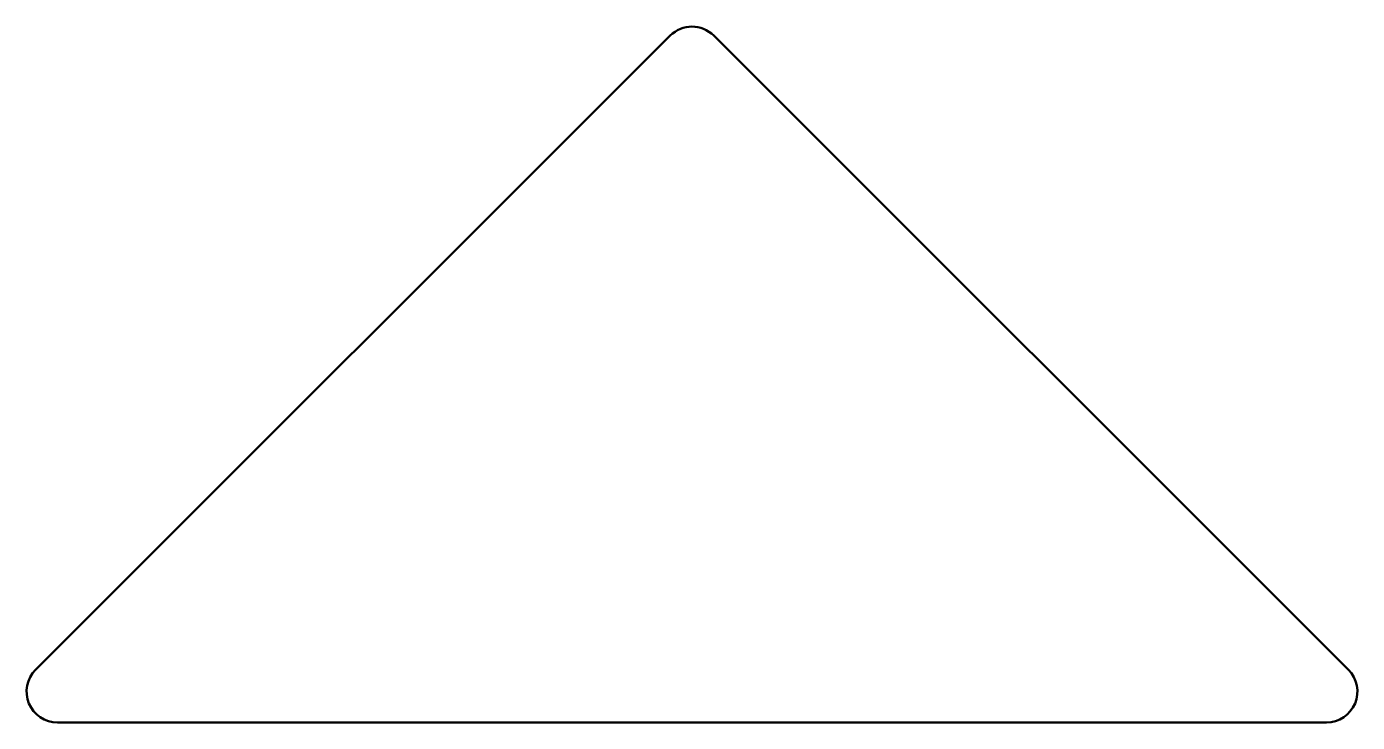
# Model space of a CAD drawing. Header units: millimetres. Extents: x 0.3 to 43.4, y 0.2 to 22.8.
import ezdxf

# ---------------------------------------------------------------- set-up
doc = ezdxf.new("R2010")
doc.units = ezdxf.units.MM
doc.layers.add('IV_OUTER_PROFILE', color=7, linetype='Continuous', lineweight=50)

msp = doc.modelspace()

# ---------------------------------------------------------------- linework, layer by layer
at = {"layer": 'IV_OUTER_PROFILE'}
for p, q in [((0.57, 1.943), (21.156, 22.529)), ((22.57, 22.529), (43.156, 1.943)), ((42.449, 0.236), (1.277, 0.236))]:
    msp.add_line(p, q, dxfattribs=at)
for centre, start, end in [((21.863, 21.822), 45, 135), ((1.277, 1.236), 135, 270), ((42.449, 1.236), 270, 45)]:
    msp.add_arc(centre, 1, start, end, dxfattribs=at)

doc.saveas('drawing.dxf')
